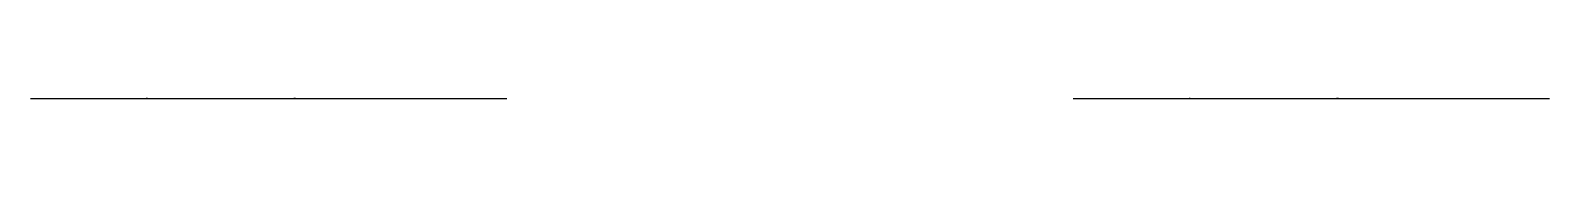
# Model space of a CAD drawing. Header units: millimetres. Extents: x 100 to 610, y 0 to 0.
import ezdxf

# ---------------------------------------------------------------- set-up
doc = ezdxf.new("R2010")
doc.units = ezdxf.units.MM
doc.layers.get('0').update_dxf_attribs({"true_color": 0xc2ced6})

msp = doc.modelspace()

# ---------------------------------------------------------------- linework, layer by layer
at = {"extrusion": (0, -1, 2.22045e-16)}
for p, q in [((100.19, 0, 99.91), (259.94, 0, 99.91)), ((449.75, 0, 99.91), (609.5, 0, 99.91))]:
    msp.add_line(p, q, dxfattribs=at)
for p, q in [((100.19, 0, 99.91), (100.19, 0, 249.22)), ((449.75, 0, 99.91), (449.75, 0, 249.22))]:
    msp.add_line(p, q)
for points in [[(100.19, 0, 249.22), (139.43, 0, 236.26), (139.43, 0, 249.22), (188.78, 0, 236.32), (188.78, 0, 251.62), (228.81, 0, 235.52), (233.27, 0, 253.73), (259.94, 0, 249.22)], [(449.75, 0, 249.22), (489, 0, 236.26), (489, 0, 249.22), (538.35, 0, 236.32), (538.35, 0, 251.62), (578.38, 0, 235.52), (582.84, 0, 253.73), (609.5, 0, 249.22)]]:
    msp.add_spline(points, degree=3)

doc.saveas('drawing.dxf')
